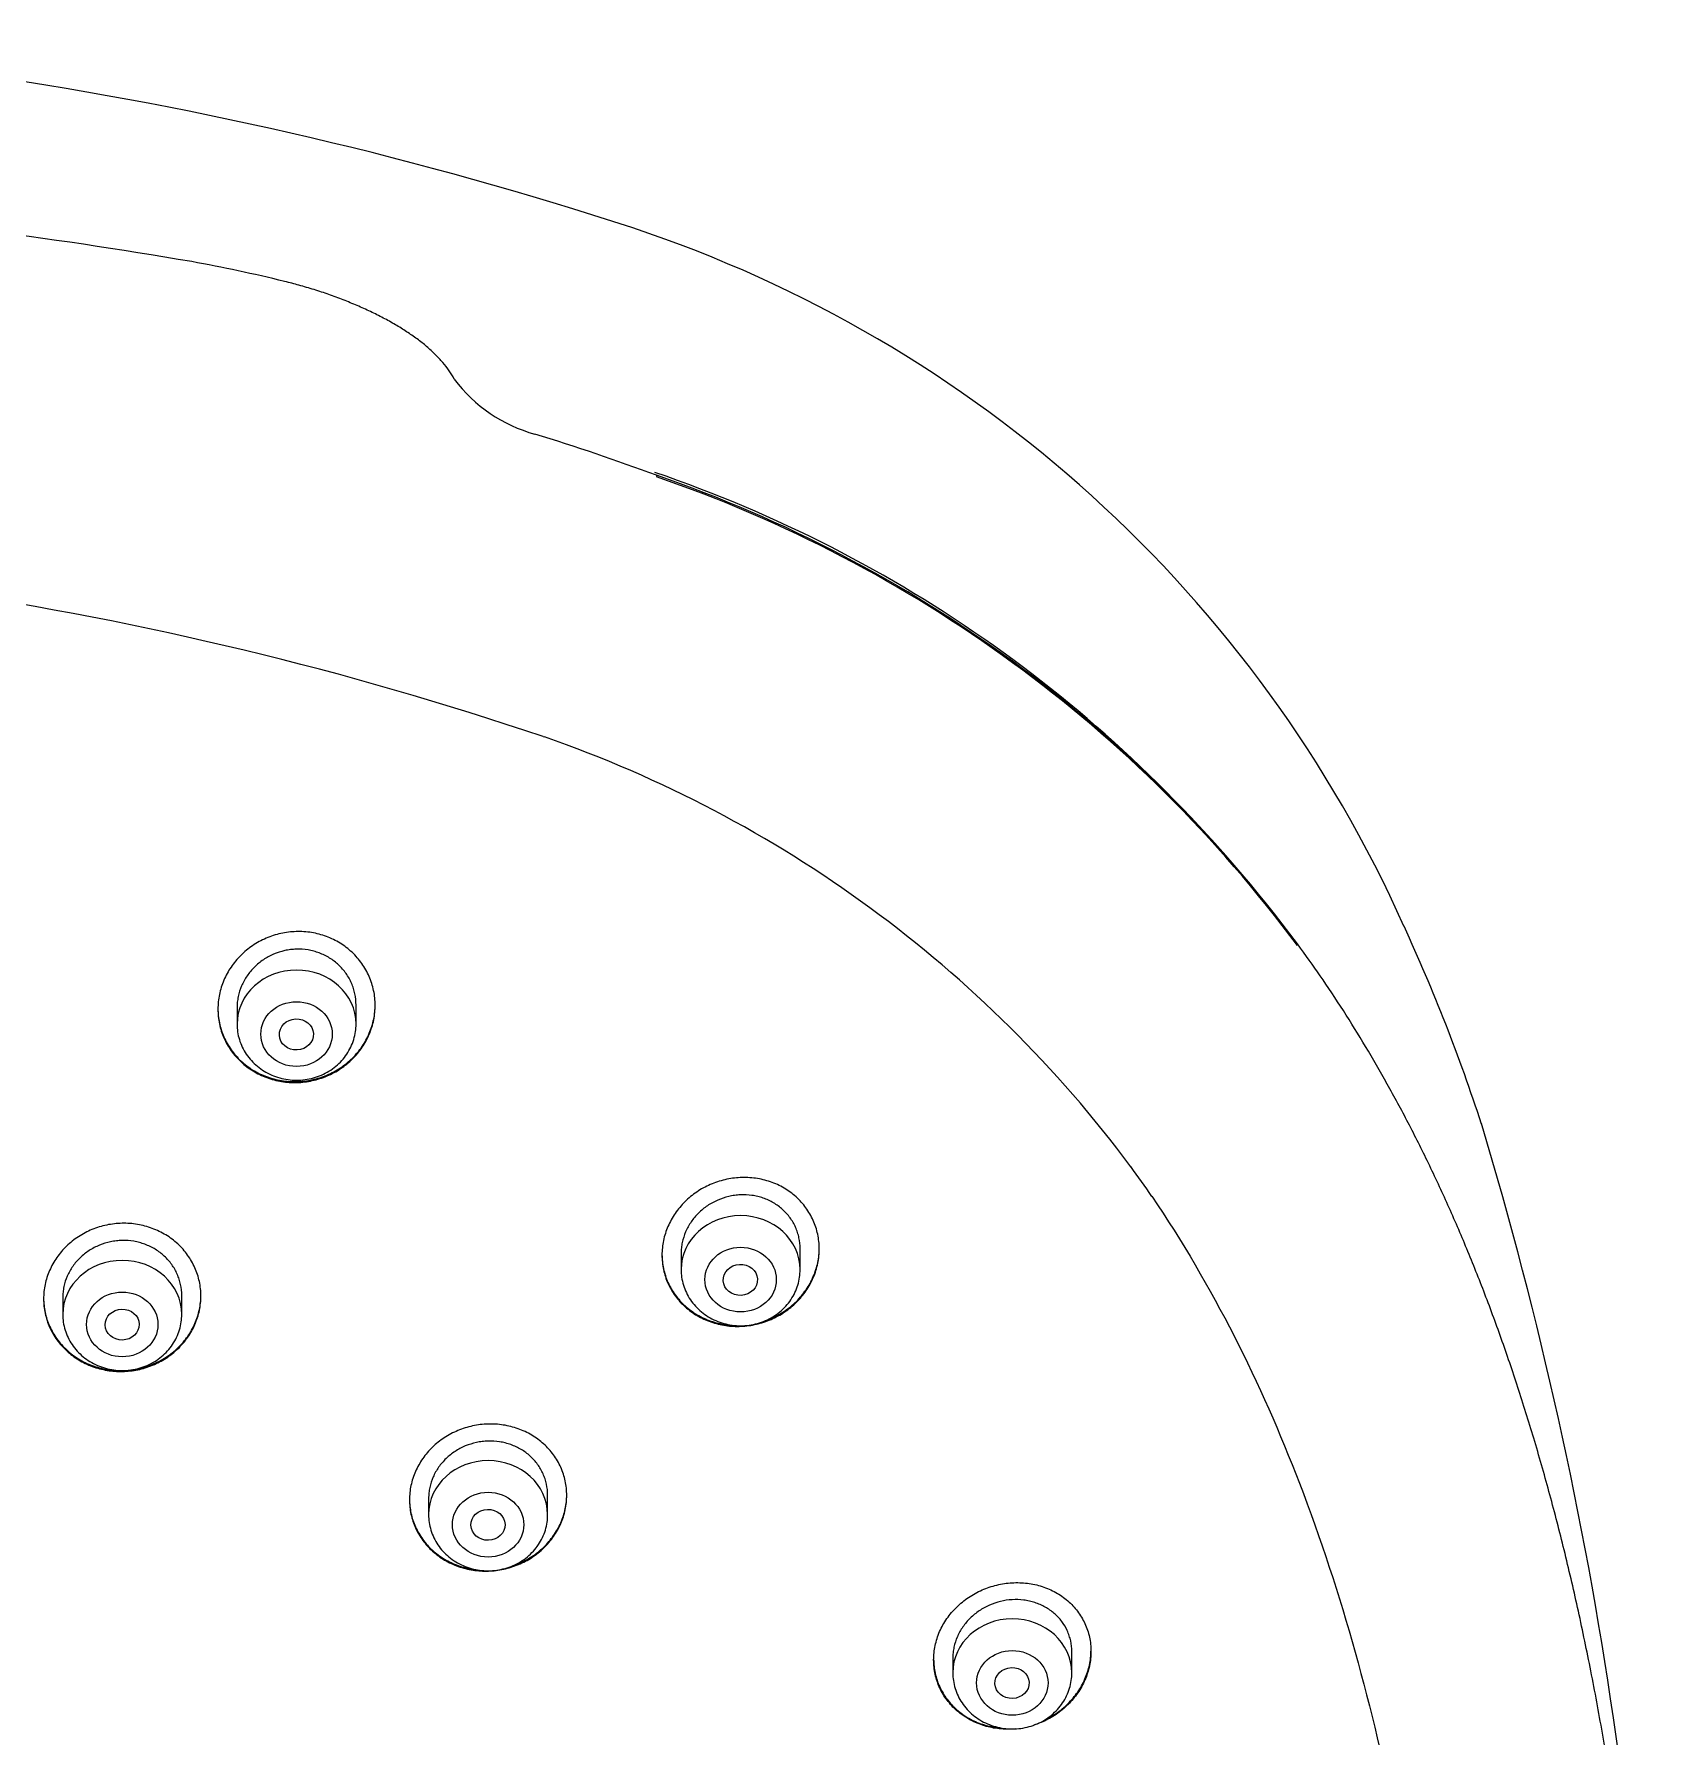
# Model space of a CAD drawing. Header units: millimetres. Extents: x 976 to 9349, y -1578 to 2211.
# Drawn here: x 2939.59 to 2943.407, y 1371.849 to 1375.854 of the extents above; entities that cross this region are included whole.
import ezdxf

# ---------------------------------------------------------------- set-up
doc = ezdxf.new("R2010")
doc.units = ezdxf.units.MM
doc.layers.add('Wbudowane', color=175, linetype='Continuous')

# ---------------------------------------------------------------- blocks, each defined once
blk = doc.blocks.new('Z$W@#21058')
for p, q in [((22.7403, 142.151), (22.7432, 142.1503)), ((22.02, 141.5136), (22.02, 141.4751)), ((22.3, 141.4751), (22.3, 141.5198)), ((23.0646, 140.9358), (23.0646, 140.8975)), ((23.3446, 140.8975), (23.3446, 140.9465)), ((21.61, 140.8319), (21.61, 140.7922)), ((21.89, 140.7922), (21.89, 140.837)), ((22.4706, 140.3597), (22.4706, 140.3212)), ((22.7506, 140.3212), (22.7506, 140.3672)), ((23.9837, 139.9491), (23.9837, 139.9987)), ((23.7037, 139.984), (23.7037, 139.9491))]:
    blk.add_line(p, q)
for centre, radius, start, end in [((20.0854, 134.5707), 9.2328, 71.91995, 91.39833), ((19.9339, 131.7121), 11.7245, 80.27926, 90.36137), ((21.9915, 140.4646), 3.0384, 24.0978, 71.5978), ((21.2501, 139.621), 3.7071, 76.2431, 79.6899), ((22.8145, 143.2042), 0.3542, 216.8742, 254.6745), ((21.2551, 138.0671), 5.0144, 69.5558, 73.0036), ((21.9984, 139.8258), 3.1132, 38.13, 71.18), ((21.975, 139.7714), 3.1671, 36.6859, 70.9904), ((21.9845, 139.7809), 3.1514, 36.5905, 71.0656), ((20.1259, 134.4221), 8.1591, 71.31119, 91.86742), ((21.786, 139.3966), 2.9153, 36.7175, 70.8318), ((20.829, 139.8941), 4.3328, 18.0878, 24.7071), ((15.6115, 138.4339), 9.7487, 359.89014, 16.73548), ((21.9208, 139.5386), 2.7225, 34.2204, 36.0193)]:
    blk.add_arc(centre, radius, start, end)
for centre, start_param in [((22.16, 141.4751), 3.141593), ((23.2046, 140.8975), 3.141593), ((21.75, 140.7922), 3.141598), ((22.6106, 140.3212), 3.141598), ((23.8437, 139.9491), 3.141593)]:
    blk.add_ellipse(centre, major_axis=(-0.14, 0), ratio=0.906308, start_param=start_param, end_param=6.283185)
for centre, major_axis, ratio in [((22.16, 141.4514), (-0.084, 0), 0.906308), ((22.1596, 141.4507), (-0.0401, -0.0019), 0.910577), ((23.2046, 140.8739), (-0.084, 0), 0.906308), ((23.204, 140.8733), (-0.0402, -0.0022), 0.905767), ((21.75, 140.7685), (-0.084, 0), 0.906308), ((21.7498, 140.7681), (-0.04, -0.0009), 0.908545), ((22.6106, 140.2975), (-0.084, 0), 0.906308), ((22.6103, 140.2972), (-0.0401, -0.0011), 0.906171), ((23.8437, 139.9254), (-0.084, 0), 0.906308), ((23.843, 139.925), (-0.0403, -0.0017), 0.901335)]:
    blk.add_ellipse(centre, major_axis=major_axis, ratio=ratio)
for points, knots in [([(22.5311, 142.9916), (22.5271, 142.9991), (22.5196, 143.0114), (22.5042, 143.0316), (22.4867, 143.0502), (22.4664, 143.0688), (22.444, 143.0864), (22.4193, 143.1036), (22.3927, 143.12), (22.3643, 143.1358), (22.3343, 143.1508), (22.3027, 143.1651), (22.2701, 143.1785), (22.2359, 143.1911), (22.2017, 143.2025), (22.1656, 143.2131), (22.1442, 143.2187), (22.1317, 143.2218)], [0, 0, 0, 0, 0.065496, 0.132077, 0.199301, 0.266511, 0.333874, 0.400976, 0.467926, 0.534813, 0.601516, 0.668412, 0.735348, 0.802197, 0.86931, 0.936346, 1, 1, 1, 1]), ([(23.0066, 142.7657), (23.0068, 142.7657), (23.0069, 142.7655), (23.0073, 142.7647), (23.0073, 142.7635), (23.0071, 142.7618)], [0, 0, 0, 0, 0.266605, 0.266605, 1, 1, 1, 1]), ([(21.975, 141.51), (21.975, 141.5217), (21.9762, 141.5332), (21.9797, 141.5502), (21.9811, 141.5558), (21.9846, 141.567), (21.9867, 141.5726), (21.9936, 141.5888), (21.9992, 141.5991), (22.0092, 141.6138), (22.0128, 141.6186), (22.0205, 141.6279), (22.0245, 141.6323), (22.0372, 141.6449), (22.0465, 141.6525), (22.0615, 141.6627), (22.0667, 141.6659), (22.0774, 141.6717), (22.0882, 141.677), (22.0996, 141.6813), (22.1111, 141.685), (22.117, 141.6866), (22.135, 141.6906), (22.147, 141.6921), (22.1651, 141.6927), (22.1712, 141.6926), (22.1833, 141.6918), (22.1894, 141.6911), (22.2073, 141.6882), (22.2189, 141.6851), (22.2358, 141.6789), (22.2414, 141.6765), (22.2522, 141.6712), (22.2574, 141.6684), (22.2725, 141.659), (22.2819, 141.6519), (22.2949, 141.6397), (22.299, 141.6354), (22.3067, 141.6266), (22.3139, 141.6174), (22.3202, 141.6076), (22.3259, 141.5974), (22.3285, 141.5921), (22.3355, 141.5761), (22.339, 141.5651), (22.3426, 141.5481), (22.3435, 141.5424), (22.3447, 141.5308), (22.345, 141.525), (22.345, 141.5076), (22.3439, 141.4961), (22.3404, 141.479), (22.3389, 141.4732), (22.3354, 141.4621), (22.3314, 141.4511), (22.3263, 141.4406), (22.3207, 141.4303), (22.3176, 141.4252), (22.3076, 141.4104), (22.3, 141.4013), (22.2873, 141.3888), (22.2828, 141.3848), (22.2735, 141.3771), (22.2686, 141.3735), (22.2536, 141.3634), (22.243, 141.3577), (22.2263, 141.3506), (22.2205, 141.3485), (22.2089, 141.3448), (22.203, 141.3432), (22.1852, 141.3393), (22.1732, 141.3378), (22.1549, 141.3373), (22.1487, 141.3374), (22.1366, 141.3382), (22.1247, 141.3396), (22.1129, 141.3421), (22.1012, 141.3452), (22.0954, 141.347), (22.0785, 141.3532), (22.0678, 141.3584), (22.0526, 141.3677), (22.0477, 141.371), (22.0382, 141.3782), (22.0337, 141.382), (22.0208, 141.394), (22.0131, 141.4027), (22.0029, 141.417), (21.9998, 141.4219), (21.994, 141.432), (21.9889, 141.4424), (21.9848, 141.4531), (21.9813, 141.4641), (21.9798, 141.4697), (21.9762, 141.4868), (21.975, 141.4983), (21.975, 141.51)], [0, 0, 0, 0, 0.03125, 0.03125, 0.046875, 0.046875, 0.0625, 0.0625, 0.09375, 0.09375, 0.109375, 0.109375, 0.125, 0.125, 0.15625, 0.15625, 0.171875, 0.171875, 0.1875, 0.203125, 0.203125, 0.21875, 0.21875, 0.25, 0.25, 0.265625, 0.265625, 0.28125, 0.28125, 0.3125, 0.3125, 0.328125, 0.328125, 0.34375, 0.34375, 0.375, 0.375, 0.390625, 0.390625, 0.40625, 0.421875, 0.421875, 0.4375, 0.4375, 0.46875, 0.46875, 0.484375, 0.484375, 0.5, 0.5, 0.53125, 0.53125, 0.546875, 0.546875, 0.5625, 0.578125, 0.578125, 0.59375, 0.59375, 0.625, 0.625, 0.640625, 0.640625, 0.65625, 0.65625, 0.6875, 0.6875, 0.703125, 0.703125, 0.71875, 0.71875, 0.75, 0.75, 0.765625, 0.765625, 0.78125, 0.796875, 0.796875, 0.8125, 0.8125, 0.84375, 0.84375, 0.859375, 0.859375, 0.875, 0.875, 0.90625, 0.90625, 0.921875, 0.921875, 0.9375, 0.953125, 0.953125, 0.96875, 0.96875, 1, 1, 1, 1]), ([(22.3, 141.5198), (22.3, 141.5287), (22.2991, 141.5374), (22.2964, 141.5502), (22.2953, 141.5544), (22.2927, 141.5628), (22.2911, 141.567), (22.2859, 141.5791), (22.2816, 141.5867), (22.2739, 141.5975), (22.2712, 141.6011), (22.2653, 141.6078), (22.2622, 141.611), (22.2525, 141.6201), (22.2455, 141.6256), (22.2339, 141.6327), (22.2299, 141.6349), (22.2218, 141.6389), (22.2135, 141.6424), (22.2049, 141.6452), (22.1961, 141.6475), (22.1915, 141.6485), (22.1779, 141.6507), (22.1688, 141.6513), (22.1551, 141.651), (22.1505, 141.6506), (22.1413, 141.6495), (22.1367, 141.6487), (22.1232, 141.6457), (22.1145, 141.6429), (22.1018, 141.6375), (22.0976, 141.6355), (22.0896, 141.6311), (22.0857, 141.6287), (22.0743, 141.6211), (22.0673, 141.6153), (22.0543, 141.6025), (22.0486, 141.5956), (22.041, 141.5845), (22.0387, 141.5807), (22.0344, 141.5728), (22.0324, 141.5688), (22.0271, 141.5565), (22.0245, 141.5481), (22.0218, 141.5352), (22.0211, 141.5308), (22.0202, 141.522), (22.02, 141.5177), (22.02, 141.5132), (22.02, 141.5132), (22.02, 141.5131)], [0, 0, 0, 0, 0.062474, 0.062474, 0.093711, 0.093711, 0.124948, 0.124948, 0.187422, 0.187422, 0.218659, 0.218659, 0.249896, 0.249896, 0.31237, 0.31237, 0.343607, 0.343607, 0.374844, 0.406081, 0.406081, 0.437318, 0.437318, 0.499792, 0.499792, 0.531029, 0.531029, 0.562266, 0.562266, 0.62474, 0.62474, 0.655978, 0.655978, 0.687215, 0.687215, 0.749689, 0.749689, 0.812163, 0.812163, 0.8434, 0.8434, 0.874637, 0.874637, 0.937111, 0.937111, 0.968348, 0.968348, 0.999585, 0.999585, 1, 1, 1, 1]), ([(24.5147, 141.6635), (24.5148, 141.6634), (24.5148, 141.6633), (24.5154, 141.6623), (24.5154, 141.661), (24.5148, 141.6594)], [0, 0, 0, 0, 0.073963, 0.073963, 1, 1, 1, 1]), ([(24.8134, 135.3152), (24.8299, 135.3488), (24.8577, 135.4079), (24.903, 135.5106), (24.945, 135.6144), (24.9866, 135.7248), (25.0258, 135.8384), (25.0636, 135.9572), (25.0994, 136.0804), (25.1334, 136.2086), (25.1653, 136.3418), (25.1953, 136.4802), (25.2231, 136.6237), (25.2487, 136.7723), (25.272, 136.9262), (25.2928, 137.085), (25.311, 137.2487), (25.3265, 137.4167), (25.3392, 137.5888), (25.349, 137.7642), (25.3557, 137.9422), (25.3594, 138.1219), (25.3599, 138.3023), (25.3573, 138.4825), (25.3515, 138.6614), (25.3427, 138.8381), (25.3309, 139.0118), (25.3162, 139.1817), (25.2988, 139.3474), (25.2787, 139.5084), (25.2561, 139.6644), (25.231, 139.8153), (25.2037, 139.9609), (25.1743, 140.1013), (25.1427, 140.2365), (25.1091, 140.3667), (25.0736, 140.4918), (25.0363, 140.6121), (24.9972, 140.7277), (24.9563, 140.8388), (24.9137, 140.9456), (24.8694, 141.0484), (24.8235, 141.147), (24.7758, 141.2422), (24.7268, 141.3333), (24.6754, 141.422), (24.6237, 141.5056), (24.5683, 141.5886), (24.5347, 141.6362), (24.5147, 141.6635)], [0, 0, 0, 0, 0.015328, 0.032003, 0.04915, 0.066822, 0.085085, 0.103921, 0.123405, 0.143553, 0.164377, 0.185929, 0.208198, 0.231213, 0.254939, 0.279422, 0.304569, 0.330392, 0.35677, 0.383669, 0.410932, 0.438468, 0.466116, 0.493711, 0.521135, 0.548203, 0.574851, 0.600926, 0.626403, 0.651177, 0.675248, 0.698572, 0.721161, 0.742992, 0.764128, 0.784529, 0.804276, 0.823364, 0.841825, 0.859738, 0.877072, 0.893907, 0.910284, 0.926216, 0.941751, 0.956935, 0.971793, 0.986369, 1, 1, 1, 1]), ([(21.975, 141.5112), (21.9751, 141.4998), (21.9763, 141.4887), (21.9797, 141.4721), (21.9812, 141.4666), (21.9847, 141.4555), (21.9868, 141.4501), (21.9937, 141.4341), (21.9994, 141.4241), (22.0095, 141.4099), (22.0131, 141.4053), (22.0209, 141.3964), (22.025, 141.3922), (22.0379, 141.3802), (22.0472, 141.3731), (22.0625, 141.3638), (22.0677, 141.3609), (22.0785, 141.3557), (22.0895, 141.351), (22.1009, 141.3474), (22.1125, 141.3443), (22.1185, 141.343), (22.1365, 141.3401), (22.1485, 141.3393), (22.1667, 141.3398), (22.1728, 141.3402), (22.1849, 141.3417), (22.191, 141.3427), (22.2088, 141.3466), (22.2203, 141.3502), (22.2371, 141.3573), (22.2426, 141.36), (22.2533, 141.3658), (22.2636, 141.372), (22.2733, 141.3791), (22.2826, 141.3867), (22.287, 141.3907), (22.2999, 141.4034), (22.3075, 141.4125), (22.3175, 141.4271), (22.3205, 141.4321), (22.3262, 141.4425), (22.3288, 141.4478), (22.3357, 141.464), (22.3392, 141.4751), (22.3427, 141.4922), (22.3435, 141.498), (22.3447, 141.5091), (22.345, 141.5144), (22.345, 141.5197)], [0, 0, 0, 0, 0.061068, 0.061068, 0.092457, 0.092457, 0.123845, 0.123845, 0.186623, 0.186623, 0.218011, 0.218011, 0.2494, 0.2494, 0.312177, 0.312177, 0.343566, 0.343566, 0.374954, 0.406343, 0.406343, 0.437732, 0.437732, 0.500509, 0.500509, 0.531897, 0.531897, 0.563286, 0.563286, 0.626063, 0.626063, 0.657452, 0.657452, 0.68884, 0.720229, 0.720229, 0.751618, 0.751618, 0.814395, 0.814395, 0.845783, 0.845783, 0.877172, 0.877172, 0.939949, 0.939949, 0.971338, 0.971338, 1, 1, 1, 1]), ([(22.02, 141.4751), (22.02, 141.4684), (22.0209, 141.457), (22.025, 141.4381), (22.0319, 141.4206), (22.0415, 141.4038), (22.0534, 141.3887), (22.0676, 141.3752), (22.0836, 141.3638), (22.1013, 141.3546), (22.1202, 141.3479), (22.1399, 141.3439), (22.16, 141.3425), (22.1801, 141.3438), (22.1998, 141.3479), (22.2187, 141.3546), (22.2364, 141.3638), (22.2525, 141.3752), (22.2667, 141.3888), (22.2786, 141.4039), (22.2881, 141.4208), (22.295, 141.4383), (22.2991, 141.4572), (22.3, 141.4685), (22.3, 141.4751)], [0, 0, 0, 0, 0.043416, 0.088242, 0.133206, 0.178365, 0.223751, 0.269371, 0.315209, 0.361231, 0.407394, 0.453652, 0.499964, 0.546286, 0.592577, 0.638793, 0.684885, 0.730809, 0.776522, 0.822, 0.867242, 0.912272, 0.95714, 1, 1, 1, 1]), ([(23.0196, 140.9316), (23.0196, 140.9432), (23.0208, 140.9546), (23.0243, 140.9714), (23.0258, 140.977), (23.0293, 140.9881), (23.0314, 140.9936), (23.0383, 141.0097), (23.044, 141.02), (23.054, 141.0346), (23.0576, 141.0393), (23.0653, 141.0485), (23.0693, 141.0529), (23.082, 141.0655), (23.0913, 141.0731), (23.1064, 141.0833), (23.1116, 141.0865), (23.1222, 141.0923), (23.1331, 141.0977), (23.1444, 141.102), (23.1559, 141.1059), (23.1618, 141.1075), (23.1797, 141.1117), (23.1917, 141.1134), (23.2097, 141.1142), (23.2158, 141.1142), (23.2279, 141.1137), (23.2339, 141.1131), (23.2518, 141.1106), (23.2634, 141.1078), (23.2802, 141.102), (23.2858, 141.0998), (23.2966, 141.0948), (23.3018, 141.0921), (23.3169, 141.0832), (23.3263, 141.0763), (23.3394, 141.0646), (23.3435, 141.0605), (23.3512, 141.0519), (23.3585, 141.043), (23.3647, 141.0334), (23.3705, 141.0235), (23.3731, 141.0184), (23.3801, 141.0026), (23.3836, 140.9918), (23.3872, 140.9751), (23.3881, 140.9694), (23.3893, 140.9579), (23.3896, 140.9522), (23.3896, 140.935), (23.3885, 140.9236), (23.3849, 140.9066), (23.3835, 140.9009), (23.38, 140.8898), (23.3759, 140.8789), (23.3708, 140.8684), (23.3652, 140.8581), (23.362, 140.853), (23.352, 140.8382), (23.3444, 140.8291), (23.3317, 140.8165), (23.3272, 140.8125), (23.3179, 140.8048), (23.313, 140.8012), (23.298, 140.7911), (23.2874, 140.7852), (23.2708, 140.778), (23.265, 140.7758), (23.2534, 140.7719), (23.2476, 140.7703), (23.2299, 140.7662), (23.2179, 140.7646), (23.1996, 140.7638), (23.1935, 140.7638), (23.1814, 140.7644), (23.1695, 140.7655), (23.1577, 140.7678), (23.1461, 140.7706), (23.1403, 140.7723), (23.1233, 140.7782), (23.1126, 140.7832), (23.0975, 140.7921), (23.0926, 140.7953), (23.0831, 140.8022), (23.0785, 140.8059), (23.0656, 140.8176), (23.0579, 140.8261), (23.0477, 140.84), (23.0445, 140.8449), (23.0388, 140.8548), (23.0362, 140.8598), (23.0292, 140.8754), (23.0256, 140.8862), (23.0208, 140.9087), (23.0196, 140.9201), (23.0196, 140.9316)], [0, 0, 0, 0, 0.03125, 0.03125, 0.046875, 0.046875, 0.0625, 0.0625, 0.09375, 0.09375, 0.109375, 0.109375, 0.125, 0.125, 0.15625, 0.15625, 0.171875, 0.171875, 0.1875, 0.203125, 0.203125, 0.21875, 0.21875, 0.25, 0.25, 0.265625, 0.265625, 0.28125, 0.28125, 0.3125, 0.3125, 0.328125, 0.328125, 0.34375, 0.34375, 0.375, 0.375, 0.390625, 0.390625, 0.40625, 0.421875, 0.421875, 0.4375, 0.4375, 0.46875, 0.46875, 0.484375, 0.484375, 0.5, 0.5, 0.53125, 0.53125, 0.546875, 0.546875, 0.5625, 0.578125, 0.578125, 0.59375, 0.59375, 0.625, 0.625, 0.640625, 0.640625, 0.65625, 0.65625, 0.6875, 0.6875, 0.703125, 0.703125, 0.71875, 0.71875, 0.75, 0.75, 0.765625, 0.765625, 0.78125, 0.796875, 0.796875, 0.8125, 0.8125, 0.84375, 0.84375, 0.859375, 0.859375, 0.875, 0.875, 0.90625, 0.90625, 0.921875, 0.921875, 0.9375, 0.9375, 0.96875, 0.96875, 1, 1, 1, 1]), ([(23.3446, 140.9465), (23.3446, 140.9552), (23.3437, 140.9638), (23.341, 140.9765), (23.3399, 140.9806), (23.3372, 140.9889), (23.3357, 140.993), (23.3304, 141.0048), (23.3261, 141.0123), (23.3184, 141.0228), (23.3156, 141.0262), (23.3097, 141.0328), (23.3066, 141.0359), (23.2969, 141.0447), (23.2898, 141.0499), (23.2782, 141.0567), (23.2742, 141.0587), (23.2661, 141.0625), (23.2578, 141.0658), (23.2492, 141.0684), (23.2404, 141.0705), (23.2359, 141.0714), (23.2223, 141.0733), (23.2132, 141.0737), (23.1995, 141.0731), (23.195, 141.0727), (23.1858, 141.0714), (23.1812, 141.0706), (23.1678, 141.0674), (23.1591, 141.0646), (23.1464, 141.059), (23.1423, 141.057), (23.1342, 141.0526), (23.1264, 141.0478), (23.1191, 141.0424), (23.1121, 141.0366), (23.1087, 141.0336), (23.099, 141.0239), (23.0932, 141.0171), (23.0857, 141.006), (23.0833, 141.0023), (23.079, 140.9944), (23.077, 140.9904), (23.0718, 140.9782), (23.0691, 140.9699), (23.0664, 140.9571), (23.0658, 140.9528), (23.0648, 140.9441), (23.0646, 140.9397), (23.0646, 140.9354), (23.0646, 140.9354), (23.0646, 140.9353)], [0, 0, 0, 0, 0.062489, 0.062489, 0.093734, 0.093734, 0.124978, 0.124978, 0.187467, 0.187467, 0.218712, 0.218712, 0.249956, 0.249956, 0.312445, 0.312445, 0.34369, 0.34369, 0.374934, 0.406179, 0.406179, 0.437423, 0.437423, 0.499912, 0.499912, 0.531157, 0.531157, 0.562401, 0.562401, 0.62489, 0.62489, 0.656135, 0.656135, 0.687379, 0.718624, 0.718624, 0.749868, 0.749868, 0.812357, 0.812357, 0.843602, 0.843602, 0.874846, 0.874846, 0.937335, 0.937335, 0.96858, 0.96858, 0.999824, 0.999824, 1, 1, 1, 1]), ([(24.1719, 141.0698), (24.3154, 140.8588), (24.5544, 140.3764), (24.7648, 139.595), (24.8577, 138.8851), (24.882, 138.4481), (24.8867, 138.288)], [0, 0, 0, 0, 0.2586389, 0.546251, 0.8338632, 1, 1, 1, 1]), ([(21.565, 140.8286), (21.565, 140.8401), (21.5662, 140.8515), (21.5697, 140.8682), (21.5712, 140.8737), (21.5747, 140.8847), (21.5767, 140.8902), (21.5837, 140.9061), (21.5893, 140.9162), (21.5994, 140.9306), (21.603, 140.9353), (21.6107, 140.9443), (21.6147, 140.9486), (21.6275, 140.9609), (21.6368, 140.9683), (21.6519, 140.9781), (21.6571, 140.9812), (21.6678, 140.9868), (21.6787, 140.9919), (21.69, 140.996), (21.7016, 140.9995), (21.7075, 141.001), (21.7254, 141.0048), (21.7375, 141.0061), (21.7556, 141.0065), (21.7616, 141.0063), (21.7738, 141.0055), (21.7798, 141.0047), (21.7977, 141.0017), (21.8092, 140.9987), (21.8261, 140.9924), (21.8316, 140.9901), (21.8424, 140.9848), (21.8476, 140.982), (21.8627, 140.9728), (21.872, 140.9658), (21.885, 140.9538), (21.8891, 140.9496), (21.8968, 140.9409), (21.904, 140.9319), (21.9102, 140.9222), (21.9159, 140.9123), (21.9186, 140.9071), (21.9256, 140.8913), (21.929, 140.8805), (21.9326, 140.8639), (21.9335, 140.8582), (21.9347, 140.8468), (21.935, 140.8411), (21.935, 140.8241), (21.9338, 140.8128), (21.9303, 140.7959), (21.9288, 140.7903), (21.9253, 140.7793), (21.9213, 140.7685), (21.9162, 140.7582), (21.9105, 140.7481), (21.9074, 140.7431), (21.8973, 140.7286), (21.8896, 140.7197), (21.8769, 140.7074), (21.8725, 140.7035), (21.8631, 140.696), (21.8582, 140.6925), (21.8431, 140.6827), (21.8325, 140.6772), (21.8158, 140.6703), (21.81, 140.6682), (21.7984, 140.6646), (21.7925, 140.6631), (21.7748, 140.6594), (21.7628, 140.6581), (21.7445, 140.6577), (21.7383, 140.6578), (21.7263, 140.6587), (21.7143, 140.6601), (21.7026, 140.6627), (21.691, 140.6657), (21.6852, 140.6676), (21.6683, 140.6738), (21.6576, 140.679), (21.6425, 140.6882), (21.6376, 140.6915), (21.6281, 140.6986), (21.6236, 140.7024), (21.6108, 140.7142), (21.6031, 140.7228), (21.5929, 140.7369), (21.5898, 140.7418), (21.584, 140.7518), (21.5789, 140.762), (21.5748, 140.7726), (21.5713, 140.7834), (21.5698, 140.7889), (21.5662, 140.8058), (21.565, 140.8171), (21.565, 140.8286)], [0, 0, 0, 0, 0.03125, 0.03125, 0.046875, 0.046875, 0.0625, 0.0625, 0.09375, 0.09375, 0.109375, 0.109375, 0.125, 0.125, 0.15625, 0.15625, 0.171875, 0.171875, 0.1875, 0.203125, 0.203125, 0.21875, 0.21875, 0.25, 0.25, 0.265625, 0.265625, 0.28125, 0.28125, 0.3125, 0.3125, 0.328125, 0.328125, 0.34375, 0.34375, 0.375, 0.375, 0.390625, 0.390625, 0.40625, 0.421875, 0.421875, 0.4375, 0.4375, 0.46875, 0.46875, 0.484375, 0.484375, 0.5, 0.5, 0.53125, 0.53125, 0.546875, 0.546875, 0.5625, 0.578125, 0.578125, 0.59375, 0.59375, 0.625, 0.625, 0.640625, 0.640625, 0.65625, 0.65625, 0.6875, 0.6875, 0.703125, 0.703125, 0.71875, 0.71875, 0.75, 0.75, 0.765625, 0.765625, 0.78125, 0.796875, 0.796875, 0.8125, 0.8125, 0.84375, 0.84375, 0.859375, 0.859375, 0.875, 0.875, 0.90625, 0.90625, 0.921875, 0.921875, 0.9375, 0.953125, 0.953125, 0.96875, 0.96875, 1, 1, 1, 1]), ([(21.89, 140.8366), (21.89, 140.8453), (21.8891, 140.8538), (21.8864, 140.8664), (21.8853, 140.8706), (21.8827, 140.8788), (21.8811, 140.8829), (21.8758, 140.8948), (21.8715, 140.9023), (21.8639, 140.9129), (21.8612, 140.9164), (21.8553, 140.923), (21.8522, 140.9262), (21.8425, 140.9351), (21.8354, 140.9405), (21.8239, 140.9475), (21.8199, 140.9497), (21.8118, 140.9536), (21.8036, 140.9571), (21.7949, 140.9599), (21.7862, 140.9622), (21.7817, 140.9632), (21.7681, 140.9655), (21.759, 140.9662), (21.7453, 140.9659), (21.7407, 140.9656), (21.7315, 140.9646), (21.7269, 140.9638), (21.7134, 140.961), (21.7047, 140.9584), (21.692, 140.9532), (21.6878, 140.9512), (21.6797, 140.947), (21.6758, 140.9447), (21.6645, 140.9373), (21.6574, 140.9317), (21.6444, 140.9191), (21.6386, 140.9124), (21.631, 140.9015), (21.6287, 140.8978), (21.6244, 140.8901), (21.6224, 140.8861), (21.6171, 140.8741), (21.6145, 140.8658), (21.6118, 140.8531), (21.6111, 140.8488), (21.6102, 140.8402), (21.61, 140.8359), (21.61, 140.8315), (21.61, 140.8315), (21.61, 140.8315)], [0, 0, 0, 0, 0.062491, 0.062491, 0.093736, 0.093736, 0.124982, 0.124982, 0.187473, 0.187473, 0.218718, 0.218718, 0.249964, 0.249964, 0.312455, 0.312455, 0.3437, 0.3437, 0.374946, 0.406191, 0.406191, 0.437436, 0.437436, 0.499927, 0.499927, 0.531173, 0.531173, 0.562418, 0.562418, 0.624909, 0.624909, 0.656155, 0.656155, 0.6874, 0.6874, 0.749891, 0.749891, 0.812382, 0.812382, 0.843627, 0.843627, 0.874873, 0.874873, 0.937364, 0.937364, 0.968609, 0.968609, 0.999855, 0.999855, 1, 1, 1, 1]), ([(23.0196, 140.9328), (23.0197, 140.9216), (23.0209, 140.9106), (23.0244, 140.8942), (23.0258, 140.8888), (23.0294, 140.8779), (23.0314, 140.8725), (23.0384, 140.8569), (23.0441, 140.847), (23.0543, 140.8331), (23.0579, 140.8286), (23.0657, 140.82), (23.0698, 140.8159), (23.0827, 140.8043), (23.0921, 140.7974), (23.1074, 140.7884), (23.1126, 140.7856), (23.1234, 140.7807), (23.1343, 140.7762), (23.1458, 140.7728), (23.1574, 140.77), (23.1634, 140.7688), (23.1764, 140.7669), (23.1834, 140.7663), (23.1904, 140.7661)], [0, 0, 0, 0, 0.128651, 0.128651, 0.194796, 0.194796, 0.26094, 0.26094, 0.393229, 0.393229, 0.459374, 0.459374, 0.525518, 0.525518, 0.657808, 0.657808, 0.723952, 0.723952, 0.790097, 0.856241, 0.856241, 0.922386, 0.922386, 1, 1, 1, 1]), ([(23.2611, 140.7766), (23.2661, 140.7783), (23.2711, 140.7803), (23.2816, 140.7848), (23.2871, 140.7875), (23.2978, 140.7934), (23.3081, 140.7997), (23.3177, 140.8068), (23.327, 140.8144), (23.3315, 140.8185), (23.3443, 140.8312), (23.3519, 140.8403), (23.3619, 140.8549), (23.365, 140.8599), (23.3707, 140.8703), (23.3733, 140.8756), (23.3802, 140.8918), (23.3837, 140.9028), (23.3872, 140.9197), (23.3881, 140.9255), (23.3893, 140.9365), (23.3896, 140.9418), (23.3896, 140.947)], [0, 0, 0, 0, 0.068898, 0.068898, 0.147044, 0.147044, 0.22519, 0.303336, 0.303336, 0.381483, 0.381483, 0.537775, 0.537775, 0.615921, 0.615921, 0.694068, 0.694068, 0.85036, 0.85036, 0.928506, 0.928506, 1, 1, 1, 1]), ([(23.0646, 140.8975), (23.0646, 140.8908), (23.0655, 140.8795), (23.0696, 140.8606), (23.0766, 140.8431), (23.0861, 140.8263), (23.098, 140.8112), (23.1122, 140.7976), (23.1282, 140.7862), (23.1459, 140.7771), (23.1648, 140.7704), (23.1845, 140.7663), (23.2046, 140.765), (23.2247, 140.7663), (23.2445, 140.7704), (23.2633, 140.7771), (23.281, 140.7863), (23.2971, 140.7977), (23.3113, 140.8112), (23.3232, 140.8264), (23.3328, 140.8433), (23.3396, 140.8608), (23.3437, 140.8796), (23.3446, 140.8909), (23.3446, 140.8975)], [0, 0, 0, 0, 0.043416, 0.088242, 0.133206, 0.178365, 0.223751, 0.269371, 0.315209, 0.361231, 0.407394, 0.453652, 0.499964, 0.546286, 0.592577, 0.638793, 0.684885, 0.730809, 0.776522, 0.822, 0.867242, 0.912272, 0.95714, 1, 1, 1, 1]), ([(21.565, 140.8298), (21.5651, 140.8186), (21.5663, 140.8077), (21.5697, 140.7913), (21.5712, 140.7859), (21.5747, 140.775), (21.5768, 140.7696), (21.5837, 140.7539), (21.5894, 140.744), (21.5995, 140.7299), (21.6031, 140.7254), (21.6109, 140.7166), (21.615, 140.7125), (21.6278, 140.7006), (21.6371, 140.6936), (21.6523, 140.6843), (21.6576, 140.6814), (21.6683, 140.6762), (21.6792, 140.6716), (21.6906, 140.668), (21.7022, 140.6649), (21.7082, 140.6636), (21.7261, 140.6606), (21.7382, 140.6597), (21.7563, 140.66), (21.7623, 140.6604), (21.7745, 140.6618), (21.7805, 140.6628), (21.7983, 140.6665), (21.8098, 140.67), (21.8266, 140.6768), (21.8322, 140.6794), (21.8429, 140.685), (21.848, 140.688), (21.863, 140.6978), (21.8724, 140.7052), (21.8896, 140.7217), (21.8972, 140.7307), (21.9072, 140.745), (21.9103, 140.7499), (21.916, 140.7601), (21.9187, 140.7653), (21.9256, 140.7812), (21.9291, 140.7921), (21.9326, 140.8089), (21.9335, 140.8146), (21.9347, 140.8256), (21.9349, 140.8308), (21.935, 140.836)], [0, 0, 0, 0, 0.06105, 0.06105, 0.092437, 0.092437, 0.123823, 0.123823, 0.186596, 0.186596, 0.217982, 0.217982, 0.249368, 0.249368, 0.312141, 0.312141, 0.343527, 0.343527, 0.374913, 0.4063, 0.4063, 0.437686, 0.437686, 0.500459, 0.500459, 0.531845, 0.531845, 0.563231, 0.563231, 0.626004, 0.626004, 0.65739, 0.65739, 0.688777, 0.688777, 0.751549, 0.751549, 0.814322, 0.814322, 0.845708, 0.845708, 0.877094, 0.877094, 0.939867, 0.939867, 0.971253, 0.971253, 1, 1, 1, 1]), ([(21.61, 140.7922), (21.61, 140.7854), (21.6109, 140.774), (21.6151, 140.755), (21.622, 140.7376), (21.6315, 140.7208), (21.6435, 140.7057), (21.6577, 140.6922), (21.6737, 140.6808), (21.6914, 140.6716), (21.7103, 140.665), (21.73, 140.6609), (21.7501, 140.6596), (21.7703, 140.661), (21.79, 140.665), (21.8089, 140.6717), (21.8265, 140.6809), (21.8426, 140.6924), (21.8568, 140.706), (21.8687, 140.7211), (21.8782, 140.738), (21.8851, 140.7555), (21.8891, 140.7743), (21.89, 140.7856), (21.89, 140.7922)], [0, 0, 0, 0, 0.043723, 0.08855, 0.133515, 0.178674, 0.224062, 0.269684, 0.315523, 0.361546, 0.407709, 0.453968, 0.500279, 0.546601, 0.592892, 0.639107, 0.685199, 0.73112, 0.776832, 0.822308, 0.867548, 0.912577, 0.957444, 1, 1, 1, 1]), ([(22.4256, 140.356), (22.4256, 140.3674), (22.4268, 140.3787), (22.4304, 140.3953), (22.4318, 140.4009), (22.4353, 140.4118), (22.4374, 140.4173), (22.4444, 140.4331), (22.45, 140.4432), (22.4601, 140.4576), (22.4637, 140.4622), (22.4714, 140.4713), (22.4754, 140.4756), (22.4882, 140.4879), (22.4975, 140.4953), (22.5126, 140.5052), (22.5178, 140.5083), (22.5285, 140.5139), (22.5394, 140.5191), (22.5507, 140.5232), (22.5623, 140.5268), (22.5682, 140.5284), (22.5861, 140.5323), (22.5981, 140.5338), (22.6162, 140.5343), (22.6222, 140.5342), (22.6343, 140.5335), (22.6404, 140.5328), (22.6582, 140.5301), (22.6698, 140.5272), (22.6866, 140.5212), (22.6921, 140.5189), (22.7029, 140.5138), (22.7081, 140.5111), (22.7232, 140.5021), (22.7326, 140.4952), (22.7456, 140.4835), (22.7497, 140.4794), (22.7574, 140.4709), (22.7646, 140.462), (22.7708, 140.4525), (22.7766, 140.4427), (22.7792, 140.4376), (22.7862, 140.422), (22.7897, 140.4113), (22.7932, 140.3948), (22.7941, 140.3892), (22.7953, 140.3779), (22.7956, 140.3722), (22.7956, 140.3553), (22.7945, 140.344), (22.7909, 140.3272), (22.7895, 140.3216), (22.786, 140.3107), (22.7819, 140.3), (22.7768, 140.2897), (22.7711, 140.2795), (22.768, 140.2746), (22.7579, 140.2601), (22.7502, 140.2512), (22.7375, 140.2389), (22.733, 140.2349), (22.7237, 140.2274), (22.7188, 140.2239), (22.7037, 140.214), (22.6931, 140.2084), (22.6764, 140.2014), (22.6706, 140.1993), (22.659, 140.1956), (22.6532, 140.1941), (22.6354, 140.1903), (22.6234, 140.1888), (22.6052, 140.1882), (22.5991, 140.1883), (22.587, 140.189), (22.5751, 140.1903), (22.5634, 140.1927), (22.5517, 140.1956), (22.5459, 140.1974), (22.5291, 140.2034), (22.5184, 140.2084), (22.5033, 140.2173), (22.4984, 140.2205), (22.4889, 140.2275), (22.4844, 140.2312), (22.4715, 140.2428), (22.4638, 140.2513), (22.4537, 140.2652), (22.4505, 140.27), (22.4447, 140.2799), (22.4396, 140.2899), (22.4355, 140.3004), (22.4319, 140.3111), (22.4304, 140.3166), (22.4268, 140.3333), (22.4256, 140.3446), (22.4256, 140.356)], [0, 0, 0, 0, 0.03125, 0.03125, 0.046875, 0.046875, 0.0625, 0.0625, 0.09375, 0.09375, 0.109375, 0.109375, 0.125, 0.125, 0.15625, 0.15625, 0.171875, 0.171875, 0.1875, 0.203125, 0.203125, 0.21875, 0.21875, 0.25, 0.25, 0.265625, 0.265625, 0.28125, 0.28125, 0.3125, 0.3125, 0.328125, 0.328125, 0.34375, 0.34375, 0.375, 0.375, 0.390625, 0.390625, 0.40625, 0.421875, 0.421875, 0.4375, 0.4375, 0.46875, 0.46875, 0.484375, 0.484375, 0.5, 0.5, 0.53125, 0.53125, 0.546875, 0.546875, 0.5625, 0.578125, 0.578125, 0.59375, 0.59375, 0.625, 0.625, 0.640625, 0.640625, 0.65625, 0.65625, 0.6875, 0.6875, 0.703125, 0.703125, 0.71875, 0.71875, 0.75, 0.75, 0.765625, 0.765625, 0.78125, 0.796875, 0.796875, 0.8125, 0.8125, 0.84375, 0.84375, 0.859375, 0.859375, 0.875, 0.875, 0.90625, 0.90625, 0.921875, 0.921875, 0.9375, 0.953125, 0.953125, 0.96875, 0.96875, 1, 1, 1, 1]), ([(22.7506, 140.3672), (22.7506, 140.3759), (22.7497, 140.3844), (22.7471, 140.3968), (22.746, 140.401), (22.7433, 140.4091), (22.7417, 140.4132), (22.7364, 140.4249), (22.7321, 140.4323), (22.7245, 140.4428), (22.7217, 140.4462), (22.7159, 140.4527), (22.7128, 140.4558), (22.703, 140.4646), (22.696, 140.4698), (22.6844, 140.4766), (22.6805, 140.4787), (22.6724, 140.4825), (22.6641, 140.4859), (22.6555, 140.4886), (22.6467, 140.4908), (22.6422, 140.4917), (22.6286, 140.4938), (22.6195, 140.4944), (22.6058, 140.494), (22.6013, 140.4936), (22.5921, 140.4925), (22.5875, 140.4917), (22.5741, 140.4888), (22.5654, 140.4861), (22.5527, 140.4808), (22.5485, 140.4788), (22.5404, 140.4745), (22.5365, 140.4722), (22.5252, 140.4648), (22.5181, 140.4592), (22.5051, 140.4466), (22.4993, 140.4399), (22.4917, 140.429), (22.4894, 140.4253), (22.485, 140.4176), (22.483, 140.4137), (22.4778, 140.4017), (22.4751, 140.3934), (22.4725, 140.3808), (22.4718, 140.3765), (22.4709, 140.3679), (22.4706, 140.3636), (22.4706, 140.3593), (22.4706, 140.3593), (22.4706, 140.3593)], [0, 0, 0, 0, 0.062493, 0.062493, 0.09374, 0.09374, 0.124986, 0.124986, 0.187479, 0.187479, 0.218726, 0.218726, 0.249972, 0.249972, 0.312465, 0.312465, 0.343712, 0.343712, 0.374958, 0.406205, 0.406205, 0.437451, 0.437451, 0.499944, 0.499944, 0.531191, 0.531191, 0.562437, 0.562437, 0.62493, 0.62493, 0.656177, 0.656177, 0.687423, 0.687423, 0.749916, 0.749916, 0.81241, 0.81241, 0.843656, 0.843656, 0.874903, 0.874903, 0.937396, 0.937396, 0.968642, 0.968642, 0.999889, 0.999889, 1, 1, 1, 1]), ([(22.4256, 140.3572), (22.4257, 140.3461), (22.4269, 140.3352), (22.4304, 140.319), (22.4318, 140.3136), (22.4354, 140.3028), (22.4374, 140.2975), (22.4444, 140.2819), (22.4501, 140.2722), (22.4602, 140.2583), (22.4639, 140.2538), (22.4716, 140.2452), (22.4757, 140.2412), (22.4886, 140.2295), (22.4979, 140.2226), (22.5131, 140.2136), (22.5184, 140.2108), (22.5291, 140.2058), (22.54, 140.2013), (22.5514, 140.1978), (22.563, 140.1949), (22.569, 140.1937), (22.5776, 140.1923), (22.5803, 140.1919), (22.583, 140.1916)], [0, 0, 0, 0, 0.13511, 0.13511, 0.2045845, 0.2045845, 0.2740591, 0.2740591, 0.4130082, 0.4130082, 0.4824828, 0.4824828, 0.5519573, 0.5519573, 0.6909065, 0.6909065, 0.760381, 0.760381, 0.8298556, 0.8993301, 0.8993301, 0.9688047, 0.9688047, 1, 1, 1, 1]), ([(22.668, 140.2006), (22.6726, 140.2021), (22.6772, 140.2039), (22.6873, 140.2081), (22.6928, 140.2107), (22.7035, 140.2163), (22.7086, 140.2194), (22.7236, 140.2292), (22.7329, 140.2366), (22.7502, 140.2532), (22.7578, 140.2622), (22.7678, 140.2765), (22.7709, 140.2814), (22.7766, 140.2915), (22.7793, 140.2968), (22.7862, 140.3127), (22.7897, 140.3235), (22.7932, 140.3402), (22.7941, 140.3459), (22.7953, 140.3568), (22.7956, 140.362), (22.7956, 140.3671)], [0, 0, 0, 0, 0.0634595, 0.0634595, 0.1420618, 0.1420618, 0.2206642, 0.2206642, 0.3778689, 0.3778689, 0.5350736, 0.5350736, 0.6136759, 0.6136759, 0.6922783, 0.6922783, 0.8494829, 0.8494829, 0.9280853, 0.9280853, 1, 1, 1, 1]), ([(22.4706, 140.3212), (22.4707, 140.3144), (22.4716, 140.303), (22.4757, 140.2841), (22.4826, 140.2666), (22.4922, 140.2498), (22.5041, 140.2347), (22.5183, 140.2212), (22.5344, 140.2098), (22.552, 140.2007), (22.5709, 140.194), (22.5906, 140.1899), (22.6108, 140.1886), (22.6309, 140.19), (22.6506, 140.1941), (22.6695, 140.2008), (22.6872, 140.21), (22.7032, 140.2214), (22.7174, 140.235), (22.7294, 140.2502), (22.7388, 140.267), (22.7457, 140.2845), (22.7498, 140.3034), (22.7507, 140.3146), (22.7506, 140.3212)], [0, 0, 0, 0, 0.043723, 0.08855, 0.133515, 0.178674, 0.224062, 0.269684, 0.315523, 0.361546, 0.407709, 0.453968, 0.500279, 0.546601, 0.592892, 0.639107, 0.685199, 0.73112, 0.776832, 0.822308, 0.867548, 0.912577, 0.957444, 1, 1, 1, 1]), ([(23.6587, 139.9793), (23.6587, 139.9907), (23.6599, 140.002), (23.6635, 140.0187), (23.6649, 140.0242), (23.6685, 140.0352), (23.6705, 140.0407), (23.6775, 140.0566), (23.6832, 140.0668), (23.6933, 140.0813), (23.6969, 140.086), (23.7046, 140.0951), (23.7087, 140.0995), (23.7215, 140.112), (23.7308, 140.1196), (23.7459, 140.1298), (23.7511, 140.1329), (23.7617, 140.1388), (23.7726, 140.1441), (23.7839, 140.1485), (23.7954, 140.1524), (23.8013, 140.1541), (23.8191, 140.1584), (23.8311, 140.1602), (23.8491, 140.1612), (23.8551, 140.1613), (23.8672, 140.1609), (23.8733, 140.1605), (23.891, 140.1582), (23.9026, 140.1557), (23.9194, 140.1503), (23.9249, 140.1482), (23.9357, 140.1435), (23.9409, 140.1409), (23.956, 140.1325), (23.9654, 140.126), (23.9784, 140.1147), (23.9825, 140.1108), (23.9902, 140.1025), (23.9975, 140.0939), (24.0037, 140.0846), (24.0095, 140.075), (24.0122, 140.07), (24.0192, 140.0546), (24.0227, 140.044), (24.0263, 140.0276), (24.0272, 140.0221), (24.0284, 140.0107), (24.0287, 140.0051), (24.0287, 139.9881), (24.0275, 139.9769), (24.024, 139.96), (24.0225, 139.9543), (24.019, 139.9433), (24.0149, 139.9325), (24.0098, 139.922), (24.0041, 139.9117), (24.0009, 139.9067), (23.9908, 139.8919), (23.9832, 139.8828), (23.9705, 139.8702), (23.966, 139.8662), (23.9567, 139.8585), (23.9518, 139.8548), (23.9368, 139.8446), (23.9263, 139.8387), (23.9096, 139.8313), (23.9039, 139.8291), (23.8967, 139.8267), (23.8954, 139.8262), (23.8941, 139.8258)], [0, 0, 0, 0, 0.0442206, 0.0442206, 0.066331, 0.066331, 0.0884413, 0.0884413, 0.1326619, 0.1326619, 0.1547723, 0.1547723, 0.1768826, 0.1768826, 0.2211032, 0.2211032, 0.2432136, 0.2432136, 0.2653239, 0.2874342, 0.2874342, 0.3095445, 0.3095445, 0.3537652, 0.3537652, 0.3758755, 0.3758755, 0.3979858, 0.3979858, 0.4422065, 0.4422065, 0.4643168, 0.4643168, 0.4864271, 0.4864271, 0.5306478, 0.5306478, 0.5527581, 0.5527581, 0.5748684, 0.5969788, 0.5969788, 0.6190891, 0.6190891, 0.6633097, 0.6633097, 0.6854201, 0.6854201, 0.7075304, 0.7075304, 0.751751, 0.751751, 0.7738614, 0.7738614, 0.7959717, 0.818082, 0.818082, 0.8401923, 0.8401923, 0.884413, 0.884413, 0.9065233, 0.9065233, 0.9286336, 0.9286336, 0.9728543, 0.9728543, 0.9949646, 0.9949646, 1, 1, 1, 1]), ([(23.9837, 139.9987), (23.9837, 140.0073), (23.9828, 140.0158), (23.9801, 140.0282), (23.979, 140.0323), (23.9763, 140.0404), (23.9747, 140.0444), (23.9694, 140.0559), (23.9651, 140.0632), (23.9574, 140.0734), (23.9546, 140.0767), (23.9487, 140.083), (23.9456, 140.086), (23.9359, 140.0944), (23.9288, 140.0994), (23.9172, 140.1059), (23.9132, 140.1078), (23.9051, 140.1114), (23.8969, 140.1145), (23.8883, 140.1168), (23.8795, 140.1188), (23.875, 140.1196), (23.8615, 140.1213), (23.8524, 140.1216), (23.8342, 140.1205), (23.825, 140.1191), (23.8071, 140.1148), (23.7985, 140.1119), (23.7858, 140.1063), (23.7816, 140.1043), (23.7735, 140.0998), (23.7697, 140.0975), (23.7583, 140.0898), (23.7513, 140.0841), (23.7382, 140.0713), (23.7325, 140.0645), (23.7249, 140.0535), (23.7225, 140.0498), (23.7182, 140.042), (23.7162, 140.038), (23.7109, 140.0259), (23.7082, 140.0177), (23.7055, 140.005), (23.7049, 140.0007), (23.7039, 139.9921), (23.7037, 139.9879), (23.7037, 139.9836), (23.7037, 139.9836), (23.7037, 139.9836)], [0, 0, 0, 0, 0.062497, 0.062497, 0.093746, 0.093746, 0.124994, 0.124994, 0.187492, 0.187492, 0.21874, 0.21874, 0.249989, 0.249989, 0.312486, 0.312486, 0.343734, 0.343734, 0.374983, 0.406232, 0.406232, 0.43748, 0.43748, 0.499977, 0.499977, 0.562475, 0.562475, 0.624972, 0.624972, 0.65622, 0.65622, 0.687469, 0.687469, 0.749966, 0.749966, 0.812463, 0.812463, 0.843712, 0.843712, 0.87496, 0.87496, 0.937458, 0.937458, 0.968706, 0.968706, 0.999955, 0.999955, 1, 1, 1, 1]), ([(23.9192, 139.8378), (23.9233, 139.8397), (23.9273, 139.8418), (23.9366, 139.8469), (23.9417, 139.8501), (23.9567, 139.8603), (23.966, 139.8679), (23.9832, 139.8849), (23.9908, 139.894), (24.0008, 139.9086), (24.0039, 139.9136), (24.0096, 139.9239), (24.0123, 139.9292), (24.0192, 139.9453), (24.0227, 139.9562), (24.0263, 139.973), (24.0272, 139.9787), (24.0284, 139.9897), (24.0287, 139.9949), (24.0287, 140)], [0, 0, 0, 0, 0.063483, 0.063483, 0.14928, 0.14928, 0.320873, 0.320873, 0.492466, 0.492466, 0.578262, 0.578262, 0.664059, 0.664059, 0.835652, 0.835652, 0.921449, 0.921449, 1, 1, 1, 1]), ([(23.6587, 139.9805), (23.6588, 139.9694), (23.66, 139.9586), (23.6635, 139.9425), (23.665, 139.9371), (23.6685, 139.9264), (23.6706, 139.9212), (23.6776, 139.9058), (23.6834, 139.8962), (23.6935, 139.8826), (23.6972, 139.8782), (23.705, 139.8698), (23.7091, 139.8659), (23.722, 139.8546), (23.7314, 139.8479), (23.7466, 139.8393), (23.7519, 139.8367), (23.7626, 139.8319), (23.7736, 139.8277), (23.785, 139.8246), (23.7966, 139.8219), (23.8025, 139.8209), (23.8121, 139.8196), (23.8156, 139.8193), (23.8192, 139.819)], [0, 0, 0, 0, 0.1336866, 0.1336866, 0.2024423, 0.2024423, 0.2711979, 0.2711979, 0.4087093, 0.4087093, 0.4774649, 0.4774649, 0.5462206, 0.5462206, 0.6837319, 0.6837319, 0.7524876, 0.7524876, 0.8212432, 0.8899989, 0.8899989, 0.9587546, 0.9587546, 1, 1, 1, 1]), ([(23.8513, 139.8172), (23.8491, 139.817), (23.8469, 139.8168), (23.8386, 139.8163), (23.8325, 139.8163), (23.8205, 139.8167), (23.8086, 139.8177), (23.7969, 139.8197), (23.7853, 139.8223), (23.7795, 139.8239), (23.7626, 139.8295), (23.7519, 139.8342), (23.7367, 139.8428), (23.7318, 139.8459), (23.7223, 139.8526), (23.7178, 139.8561), (23.7049, 139.8674), (23.6971, 139.8757), (23.6869, 139.8893), (23.6837, 139.894), (23.6779, 139.9037), (23.6753, 139.9087), (23.6683, 139.9239), (23.6648, 139.9346), (23.6599, 139.9567), (23.6587, 139.9679), (23.6587, 139.9793)], [0, 0, 0, 0, 0.022294, 0.022294, 0.083401, 0.083401, 0.144507, 0.205614, 0.205614, 0.26672, 0.26672, 0.388934, 0.388934, 0.45004, 0.45004, 0.511147, 0.511147, 0.63336, 0.63336, 0.694467, 0.694467, 0.755573, 0.755573, 0.877787, 0.877787, 1, 1, 1, 1]), ([(23.7037, 139.9491), (23.7037, 139.9424), (23.7046, 139.931), (23.7087, 139.9121), (23.7157, 139.8947), (23.7252, 139.8779), (23.7371, 139.8627), (23.7513, 139.8492), (23.7673, 139.8378), (23.785, 139.8286), (23.8039, 139.822), (23.8236, 139.8179), (23.8437, 139.8165), (23.8638, 139.8179), (23.8836, 139.822), (23.9025, 139.8286), (23.9201, 139.8378), (23.9362, 139.8493), (23.9504, 139.8628), (23.9623, 139.878), (23.9719, 139.8948), (23.9787, 139.9123), (23.9828, 139.9312), (23.9837, 139.9425), (23.9837, 139.9491)], [0, 0, 0, 0, 0.043416, 0.088242, 0.133206, 0.178365, 0.223751, 0.269371, 0.315209, 0.361231, 0.407394, 0.453652, 0.499964, 0.546286, 0.592577, 0.638793, 0.684885, 0.730809, 0.776522, 0.822, 0.867242, 0.912272, 0.95714, 1, 1, 1, 1])]:
    blk.add_open_spline(points, degree=3, knots=knots)

msp = doc.modelspace()

# ---------------------------------------------------------------- block references
at = {"layer": 'Wbudowane'}
msp.add_blockref('Z$W@#21058', (2918.0473, 1232.0506), dxfattribs=at)

doc.saveas('drawing.dxf')
